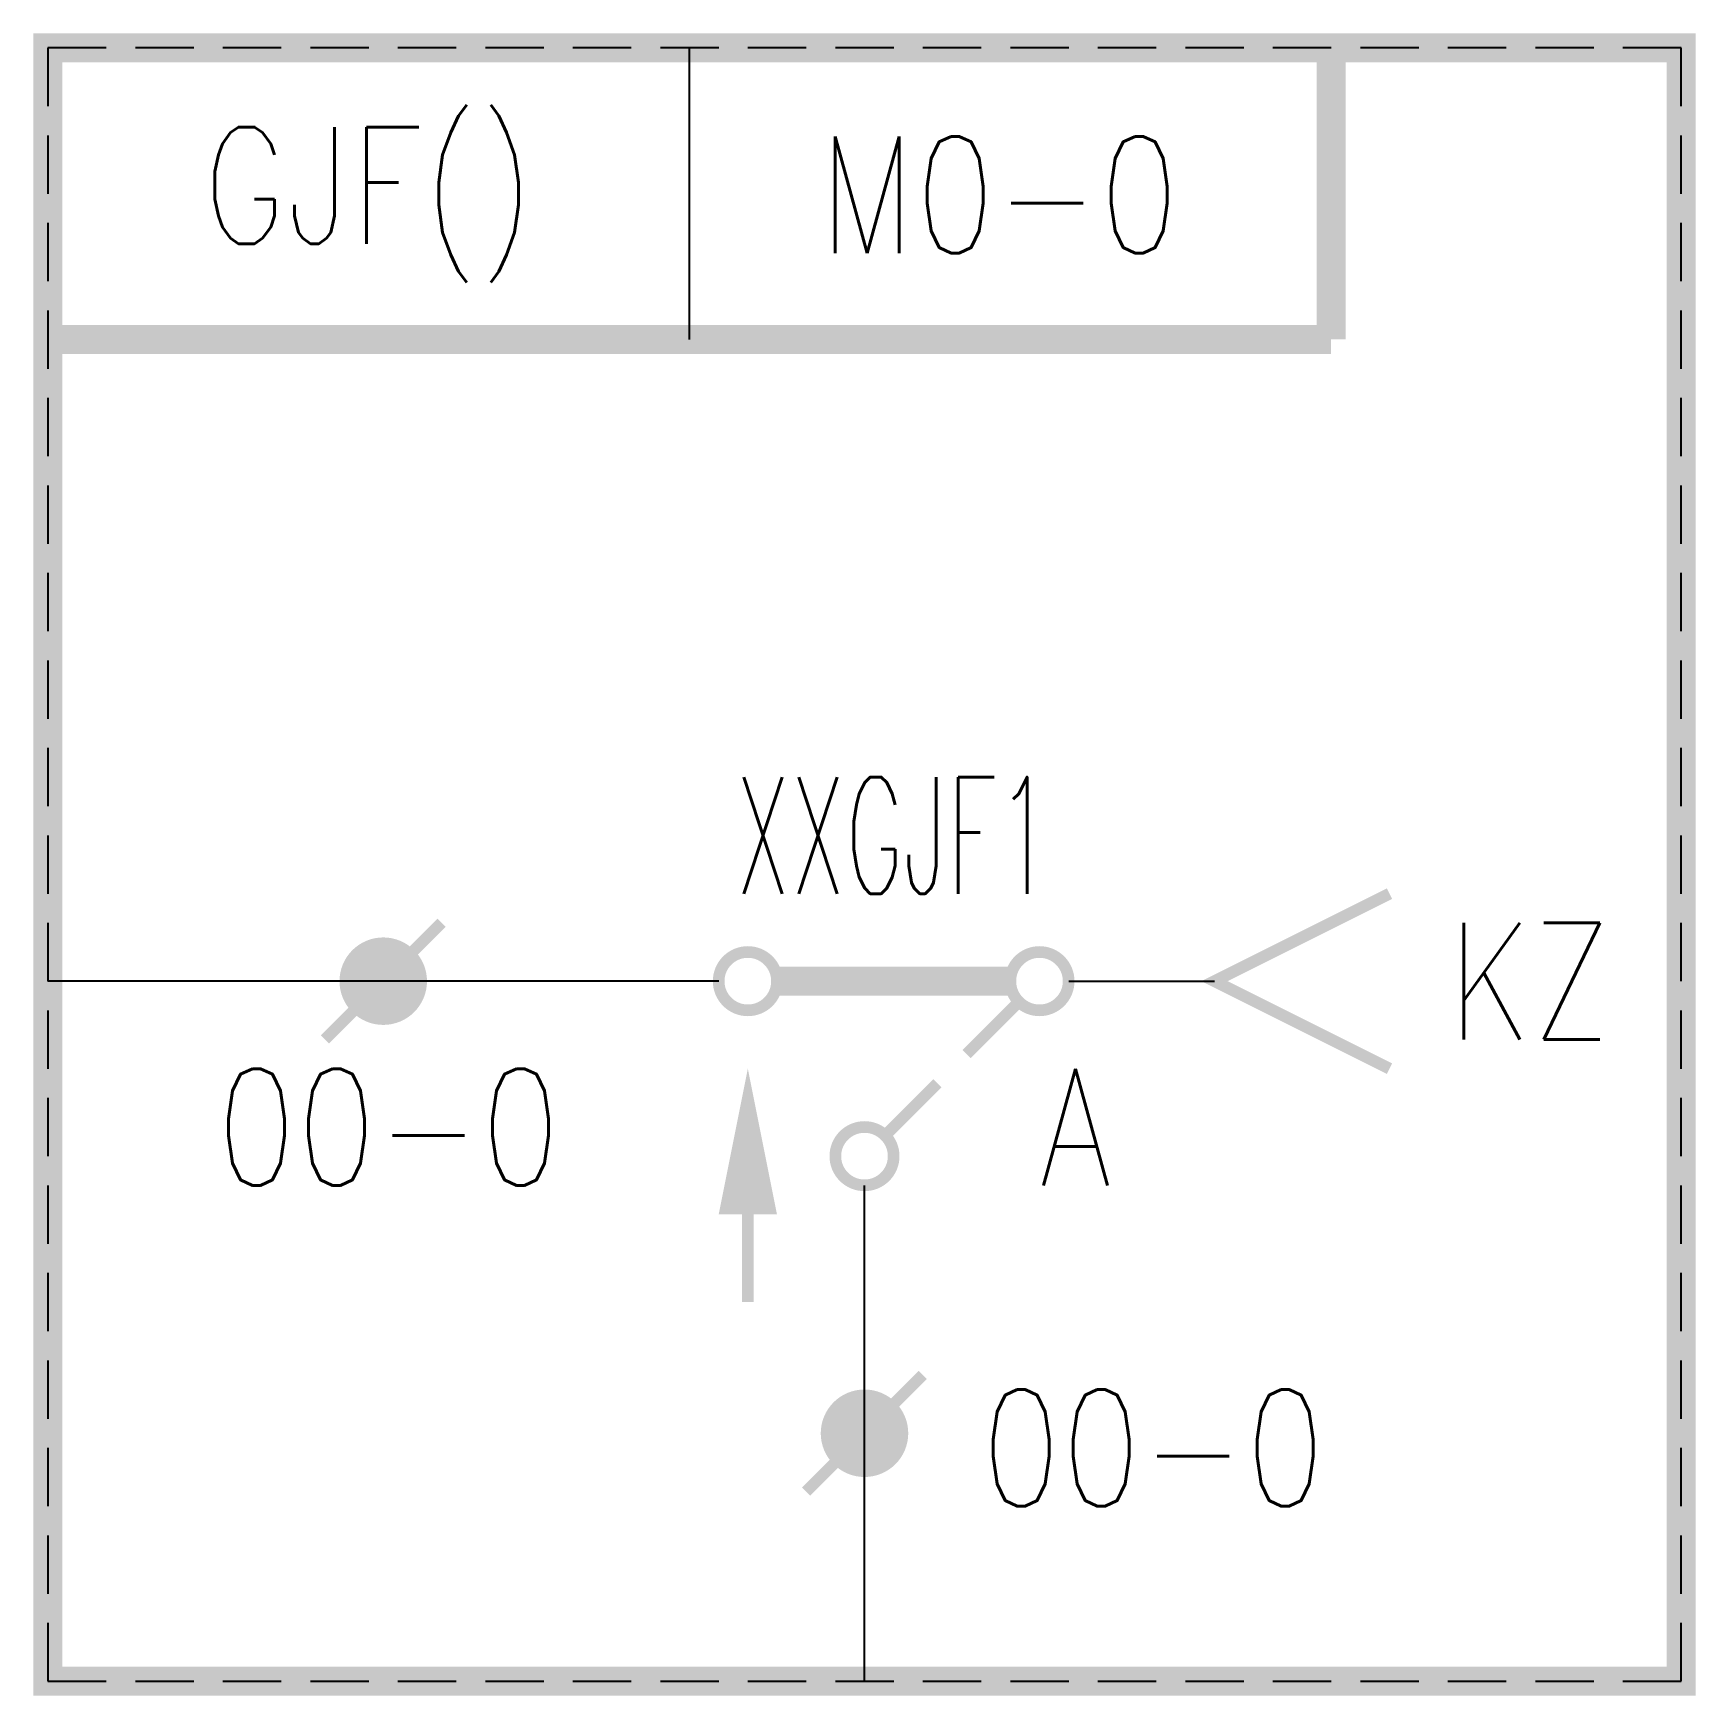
# Model space of a CAD drawing. Header units: millimetres. Extents: x -28.2 to 0.2, y -28.2 to 0.2.
import ezdxf
from ezdxf.enums import TextEntityAlignment as Align

# ---------------------------------------------------------------- set-up
doc = ezdxf.new("R2010")
doc.units = ezdxf.units.MM
doc.linetypes.add('DASHEDX2', pattern=[1.5, 1, -0.5])
doc.layers.add('hide', color=7, linetype='Continuous')
doc.styles.get("Standard").update_dxf_attribs({"font": 'txt.shx', "bigfont": 'hztxt.shx'})

# ---------------------------------------------------------------- blocks, each defined once
blk = doc.blocks.new('tie')
at = {"const_width": 0.2}
blk.add_lwpolyline([(-1, -1), (1, 1)], dxfattribs=at)
at = {"const_width": 0.75}
blk.add_lwpolyline([(-0.375, 0, 1), (0.375, 0, 1)], format="xyb", close=True, dxfattribs=at)

msp = doc.modelspace()

# ---------------------------------------------------------------- linework, layer by layer
at = {"color": 7}
msp.add_line((-17, -5), (-17, 0), dxfattribs=at)
for p, q in [((-16.5, -16), (-28, -16)), ((-10.5, -16), (-8, -16)), ((-14, -28), (-14, -19.5))]:
    msp.add_line(p, q)
at = {"color": 7, "const_width": 0.5}
for points in [[(-28, 0), (-28, -5), (-6, -5)], [(-28, 0), (-6, 0), (-6, -5)], [(0, -28), (0, 0), (-28, 0), (-28, -28), (0, -28), (0, -28)]]:
    msp.add_lwpolyline(points, dxfattribs=at)
for points, const_width in [([(-5, -14.5), (-8, -16), (-5, -17.5)], 0.2), ([(-15.5, -16), (-11.5, -16)], 0.5), ([(-11.319, -16.319), (-12.25, -17.25)], 0.2), ([(-12.75, -17.75), (-13.692, -18.692)], 0.2), ([(-16, -20), (-16, -21.5)], 0.2)]:
    msp.add_lwpolyline(points, dxfattribs=dict(const_width=const_width))
at = {"const_width": 0.2}
for points in [[(-16, -16.5, -1), (-16, -15.5, -1), (-16, -16.5)], [(-11, -16.5, -1), (-11, -15.5, -1), (-11, -16.5)], [(-14, -19.5, -1), (-14, -18.5, -1), (-14, -19.5)]]:
    msp.add_lwpolyline(points, format="xyb", dxfattribs=at)
msp.add_solid([(-16.5, -20), (-15.5, -20), (-16, -17.5)])
at = {"layer": 'hide', "color": 7, "linetype": 'DASHEDX2'}
msp.add_lwpolyline([(0, -28), (0, 0), (-28, 0), (-28, -28), (0, -28), (0, -28)], dxfattribs=at)

# ---------------------------------------------------------------- block references
at = {"color": 3}
for p in [(-22.25, -16), (-14, -23.75)]:
    msp.add_blockref('tie', p, dxfattribs=at)

# ---------------------------------------------------------------- texts
at = {"color": 3, "width": 0.8}
for s, p in [('GJF()', (-22.5, -2.5)), ('M0-0', (-11.689, -2.519))]:
    msp.add_text(s, height=2, dxfattribs=at).set_placement(p, align=Align.MIDDLE)
at = {"color": 3}
for s, width, p in [('XXGJF1', 0.55, (-13.5, -14.5)), ('00-0', 0.8, (-22.159, -19.5))]:
    msp.add_text(s, height=2, dxfattribs=dict(at, width=width)).set_placement(p, align=Align.CENTER)
at = {"width": 0.8}
msp.add_text('KZ', height=2, dxfattribs=at).set_placement((-4, -17))
at = {"color": 3, "width": 0.8}
msp.add_text('A', height=2, dxfattribs=at).set_placement((-11, -19.5))
msp.add_text('00-0', height=2, dxfattribs=at).set_placement((-12, -24), align=Align.MIDDLE_LEFT)

doc.saveas('drawing.dxf')
